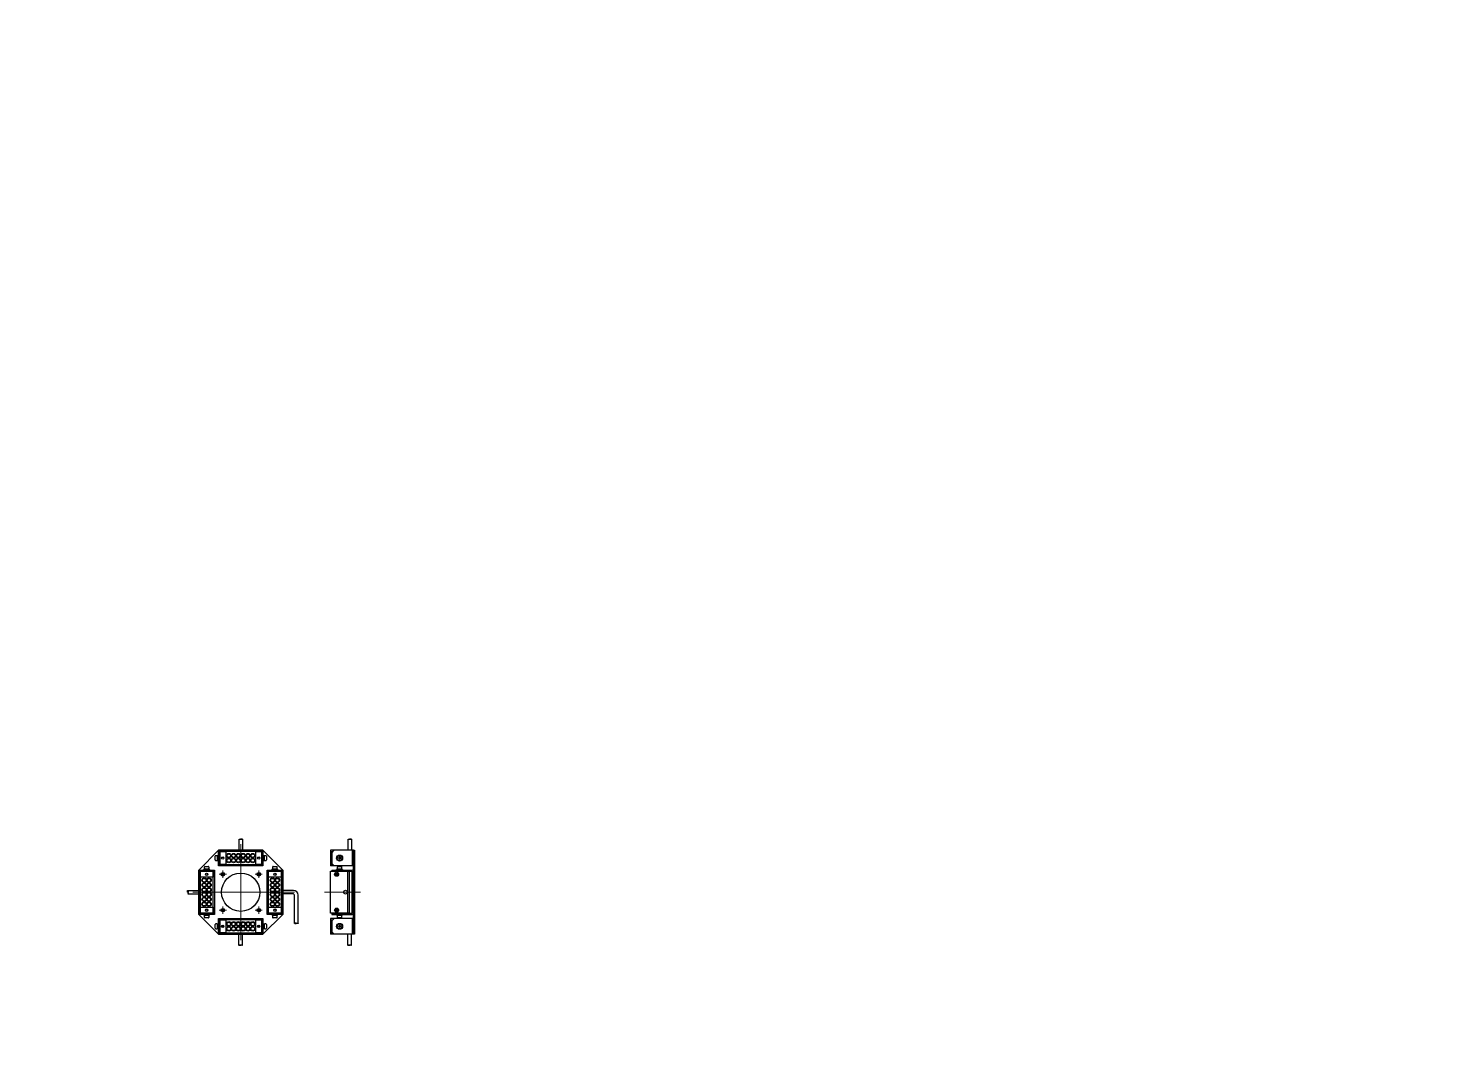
# Paper-space layout 'A3_1_3' of a CAD drawing. Header units: millimetres. Extents: x 0 to 392, y 0 to 286.
# The model-space entities are those that its viewports show. They can reach past a viewport. Long polylines and large blocks are cut down to what shows.
import ezdxf

# ---------------------------------------------------------------- set-up
doc = ezdxf.new("R2010")
doc.units = ezdxf.units.MM
doc.linetypes.add('CENTER', pattern=[2, 1.25, -0.25, 0.25, -0.25])
doc.layers.get('0').update_dxf_attribs({"lineweight": 30})
doc.layers.add('2KD_寸法１', color=7, linetype='Continuous', lineweight=15)
doc.layers.add('PINOFF', color=6, linetype='Continuous', lineweight=9)
doc.layers.get('PINOFF').freeze()

# ---------------------------------------------------------------- blocks, each defined once
blk = doc.blocks.new('A$C198401AF')
for p, q in [((14.5, 44.3), (14.5, 35)), ((17.5, 44.3), (17.5, 35)), ((3, 35), (0, 35)), ((0, 35), (0, 34)), ((0, 34), (2, 34)), ((0, 34), (0, 23)), ((1, 33), (3, 35)), ((1, 33), (1, 24)), ((1, 24), (3, 22)), ((19, 35), (3, 35)), ((7.2, 28.7), (6.9, 28.7)), ((7.2, 28.3), (6.9, 28.3)), ((7.3, 28.8), (7.2, 28.7)), ((7.3, 28.2), (7.2, 28.3)), ((7.3, 28.8), (7.3, 29.1)), ((7.3, 28.2), (7.3, 27.9)), ((7.7, 28.8), (7.7, 29.1)), ((7.7, 28.8), (7.8, 28.7)), ((7.7, 28.2), (7.8, 28.3)), ((7.7, 28.2), (7.7, 27.9)), ((7.8, 28.7), (8.1, 28.7)), ((7.8, 28.3), (8.1, 28.3)), ((18, 35), (18, 22)), ((19, 35), (20, 35)), ((19, -35), (19, 35)), ((19, 35), (19, 22)), ((20, 35), (20, -35)), ((0, 23), (2, 23)), ((0, 23), (0, 22)), ((3, 22), (0, 22)), ((0, 17.5), (15.5, 17.5)), ((0, -17.5), (0, 17.5)), ((1, 18.5), (18, 18.5)), ((1, 18.5), (1, 17.5)), ((1, 17.5), (18, 17.5)), ((19, 22), (3, 22)), ((4.7, 15.2), (4.4, 15.2)), ((4.7, 14.8), (4.4, 14.8)), ((4.7, 15.2), (4.8, 15.3)), ((4.7, 14.8), (4.8, 14.7)), ((4.8, 15.3), (4.8, 15.6)), ((4.8, 14.7), (4.8, 14.4)), ((5, 19), (10, 19)), ((5, 18.5), (5, 19)), ((10, 18.5), (5, 18.5)), ((5.2, 15.3), (5.2, 15.6)), ((5.3, 15.2), (5.2, 15.3)), ((5.3, 14.8), (5.2, 14.7)), ((5.2, 14.7), (5.2, 14.4)), ((5.3, 15.2), (5.6, 15.2)), ((5.3, 14.8), (5.6, 14.8)), ((5.5, 19.5), (9.5, 19.5)), ((5.5, 19), (5.5, 19.5)), ((9.5, 19), (5.5, 19)), ((6, 21.5), (9, 21.5)), ((6, 19.5), (9, 19.5)), ((9.5, 19.5), (9.5, 19)), ((10, 19), (10, 18.5)), ((14.5, -17.5), (14.5, 17.5)), ((15.5, 17.5), (15.5, -17.5)), ((18, -17.5), (18, 17.5)), ((19, -17.5), (19, 17.5)), ((15.5, -17.5), (0, -17.5)), ((3, -22), (0, -22)), ((0, -22), (0, -23)), ((0, -23), (2, -23)), ((0, -23), (0, -34)), ((1, -17.5), (18, -17.5)), ((1, -17.5), (1, -18.5)), ((1, -18.5), (18, -18.5)), ((1, -24), (3, -22)), ((19, -22), (3, -22)), ((4.7, -14.8), (4.4, -14.8)), ((4.7, -15.2), (4.4, -15.2)), ((4.7, -14.8), (4.8, -14.7)), ((4.7, -15.2), (4.8, -15.3)), ((4.8, -14.7), (4.8, -14.4)), ((4.8, -15.3), (4.8, -15.6)), ((5, -19), (5, -18.5)), ((5, -18.5), (10, -18.5)), ((10, -19), (5, -19)), ((5.2, -14.7), (5.2, -14.4)), ((5.3, -14.8), (5.2, -14.7)), ((5.3, -15.2), (5.2, -15.3)), ((5.2, -15.3), (5.2, -15.6)), ((5.3, -14.8), (5.6, -14.8)), ((5.3, -15.2), (5.6, -15.2)), ((5.5, -19.5), (5.5, -19)), ((5.5, -19), (9.5, -19)), ((9.5, -19.5), (5.5, -19.5)), ((9, -19.5), (6, -19.5)), ((9, -21.5), (6, -21.5)), ((9.5, -19), (9.5, -19.5)), ((10, -18.5), (10, -19)), ((18, -22), (18, -35)), ((19, -22), (19, -35)), ((0, -34), (2, -34)), ((0, -34), (0, -35)), ((3, -35), (0, -35)), ((1, -24), (1, -33)), ((1, -33), (3, -35)), ((19, -35), (3, -35)), ((7.2, -28.3), (6.9, -28.3)), ((7.2, -28.7), (6.9, -28.7)), ((7.3, -28.2), (7.2, -28.3)), ((7.3, -28.8), (7.2, -28.7)), ((7.3, -28.2), (7.3, -27.9)), ((7.3, -28.8), (7.3, -29.1)), ((7.7, -28.2), (7.7, -27.9)), ((7.7, -28.2), (7.8, -28.3)), ((7.7, -28.8), (7.8, -28.7)), ((7.7, -28.8), (7.7, -29.1)), ((7.8, -28.3), (8.1, -28.3)), ((7.8, -28.7), (8.1, -28.7)), ((14.5, -44.3), (14.5, -35)), ((17.5, -44.3), (17.5, -35)), ((20, -35), (19, -35))]:
    blk.add_line(p, q)
for points in [[(16, 44.3), (16, 44.2), (16, 44.2), (15.9, 44.1), (15.8, 44.1), (15.7, 44.1), (15.6, 44.1), (15.5, 44), (15.4, 44), (15.2, 44), (15.1, 44), (15, 44), (14.9, 44.1), (14.8, 44.1), (14.7, 44.1), (14.6, 44.1), (14.5, 44.2), (14.5, 44.2), (14.5, 44.3)], [(17.4, 44.3), (17.4, 44.2), (17.4, 44.2), (17.4, 44.1), (17.3, 44.1), (17.3, 44.1), (17.3, 44), (17.2, 44), (17.2, 44), (17.2, 44), (17.1, 43.9), (17.1, 43.9), (17, 43.9), (17, 43.9), (16.9, 43.9), (16.8, 43.9), (16.8, 43.9), (16.7, 43.9), (16.7, 43.9), (16.6, 43.9), (16.5, 43.9), (16.5, 43.9), (16.4, 43.9), (16.4, 43.9), (16.3, 43.9), (16.2, 43.9), (16.2, 43.9), (16.2, 44), (16.1, 44), (16.1, 44), (16, 44), (16, 44.1), (16, 44.1), (16, 44.1), (16, 44.2), (15.9, 44.2), (15.9, 44.3)], [(16, 44.3), (16, 44.3), (16, 44.3), (16.1, 44.4), (16.2, 44.4), (16.3, 44.4), (16.4, 44.5), (16.5, 44.5), (16.6, 44.5), (16.8, 44.5), (16.9, 44.5), (17, 44.5), (17.1, 44.5), (17.2, 44.4), (17.3, 44.4), (17.4, 44.4), (17.5, 44.3), (17.5, 44.3), (17.5, 44.3)], [(6.9, 28.7), (6.9, 28.7), (6.8, 28.7), (6.8, 28.7), (6.8, 28.7), (6.7, 28.7), (6.7, 28.7), (6.7, 28.7), (6.7, 28.7), (6.6, 28.6), (6.6, 28.6), (6.6, 28.6), (6.6, 28.6), (6.6, 28.6), (6.5, 28.6), (6.5, 28.6), (6.5, 28.5), (6.5, 28.5), (6.5, 28.5), (6.5, 28.5), (6.5, 28.5), (6.5, 28.4), (6.5, 28.4), (6.6, 28.4), (6.6, 28.4), (6.6, 28.4), (6.6, 28.4), (6.6, 28.4), (6.7, 28.4), (6.7, 28.3), (6.7, 28.3), (6.7, 28.3), (6.8, 28.3), (6.8, 28.3), (6.8, 28.3), (6.9, 28.3), (6.9, 28.3)], [(7.7, 29.1), (7.7, 29.1), (7.7, 29.2), (7.7, 29.2), (7.7, 29.2), (7.7, 29.3), (7.7, 29.3), (7.7, 29.3), (7.7, 29.3), (7.6, 29.4), (7.6, 29.4), (7.6, 29.4), (7.6, 29.4), (7.6, 29.4), (7.6, 29.5), (7.6, 29.5), (7.5, 29.5), (7.5, 29.5), (7.5, 29.5), (7.5, 29.5), (7.5, 29.5), (7.4, 29.5), (7.4, 29.5), (7.4, 29.4), (7.4, 29.4), (7.4, 29.4), (7.4, 29.4), (7.4, 29.4), (7.3, 29.3), (7.3, 29.3), (7.3, 29.3), (7.3, 29.3), (7.3, 29.2), (7.3, 29.2), (7.3, 29.2), (7.3, 29.1), (7.3, 29.1)], [(7.3, 27.9), (7.3, 27.9), (7.3, 27.8), (7.3, 27.8), (7.3, 27.8), (7.3, 27.7), (7.3, 27.7), (7.3, 27.7), (7.3, 27.7), (7.4, 27.6), (7.4, 27.6), (7.4, 27.6), (7.4, 27.6), (7.4, 27.6), (7.4, 27.5), (7.4, 27.5), (7.5, 27.5), (7.5, 27.5), (7.5, 27.5), (7.5, 27.5), (7.5, 27.5), (7.6, 27.5), (7.6, 27.5), (7.6, 27.6), (7.6, 27.6), (7.6, 27.6), (7.6, 27.6), (7.6, 27.6), (7.7, 27.7), (7.7, 27.7), (7.7, 27.7), (7.7, 27.7), (7.7, 27.8), (7.7, 27.8), (7.7, 27.8), (7.7, 27.9), (7.7, 27.9)], [(8.1, 28.3), (8.1, 28.3), (8.2, 28.3), (8.2, 28.3), (8.2, 28.3), (8.3, 28.3), (8.3, 28.3), (8.3, 28.3), (8.3, 28.4), (8.4, 28.4), (8.4, 28.4), (8.4, 28.4), (8.4, 28.4), (8.4, 28.4), (8.5, 28.4), (8.5, 28.4), (8.5, 28.5), (8.5, 28.5), (8.5, 28.5), (8.5, 28.5), (8.5, 28.5), (8.5, 28.6), (8.5, 28.6), (8.4, 28.6), (8.4, 28.6), (8.4, 28.6), (8.4, 28.6), (8.4, 28.6), (8.3, 28.7), (8.3, 28.7), (8.3, 28.7), (8.3, 28.7), (8.2, 28.7), (8.2, 28.7), (8.2, 28.7), (8.1, 28.7), (8.1, 28.7)], [(4.4, 15.2), (4.4, 15.2), (4.3, 15.2), (4.3, 15.2), (4.3, 15.2), (4.2, 15.2), (4.2, 15.2), (4.2, 15.2), (4.2, 15.1), (4.1, 15.1), (4.1, 15.1), (4.1, 15.1), (4.1, 15.1), (4.1, 15.1), (4, 15.1), (4, 15.1), (4, 15), (4, 15), (4, 15), (4, 15), (4, 15), (4, 14.9), (4, 14.9), (4.1, 14.9), (4.1, 14.9), (4.1, 14.9), (4.1, 14.9), (4.1, 14.9), (4.2, 14.8), (4.2, 14.8), (4.2, 14.8), (4.2, 14.8), (4.3, 14.8), (4.3, 14.8), (4.3, 14.8), (4.4, 14.8), (4.4, 14.8)], [(5.2, 15.6), (5.2, 15.6), (5.2, 15.7), (5.2, 15.7), (5.2, 15.7), (5.2, 15.8), (5.2, 15.8), (5.2, 15.8), (5.2, 15.8), (5.1, 15.9), (5.1, 15.9), (5.1, 15.9), (5.1, 15.9), (5.1, 15.9), (5.1, 16), (5.1, 16), (5, 16), (5, 16), (5, 16), (5, 16), (5, 16), (4.9, 16), (4.9, 16), (4.9, 15.9), (4.9, 15.9), (4.9, 15.9), (4.9, 15.9), (4.9, 15.9), (4.9, 15.8), (4.8, 15.8), (4.8, 15.8), (4.8, 15.8), (4.8, 15.7), (4.8, 15.7), (4.8, 15.7), (4.8, 15.6), (4.8, 15.6)], [(4.8, 14.4), (4.8, 14.4), (4.8, 14.3), (4.8, 14.3), (4.8, 14.3), (4.8, 14.2), (4.8, 14.2), (4.8, 14.2), (4.9, 14.2), (4.9, 14.1), (4.9, 14.1), (4.9, 14.1), (4.9, 14.1), (4.9, 14.1), (4.9, 14), (4.9, 14), (5, 14), (5, 14), (5, 14), (5, 14), (5, 14), (5.1, 14), (5.1, 14), (5.1, 14.1), (5.1, 14.1), (5.1, 14.1), (5.1, 14.1), (5.1, 14.1), (5.2, 14.2), (5.2, 14.2), (5.2, 14.2), (5.2, 14.2), (5.2, 14.3), (5.2, 14.3), (5.2, 14.3), (5.2, 14.4), (5.2, 14.4)], [(6, 21.5), (6, 21.5), (5.9, 21.5), (5.9, 21.5), (5.8, 21.4), (5.8, 21.4), (5.8, 21.4), (5.7, 21.3), (5.7, 21.3), (5.6, 21.2), (5.6, 21.1), (5.6, 21.1), (5.6, 21), (5.5, 20.9), (5.5, 20.8), (5.5, 20.8), (5.5, 20.7), (5.5, 20.6), (5.5, 20.5), (5.5, 20.4), (5.5, 20.3), (5.5, 20.2), (5.5, 20.2), (5.5, 20.1), (5.6, 20), (5.6, 19.9), (5.6, 19.9), (5.6, 19.8), (5.7, 19.7), (5.7, 19.7), (5.8, 19.6), (5.8, 19.6), (5.8, 19.6), (5.9, 19.5), (5.9, 19.5), (6, 19.5), (6, 19.5)], [(5.6, 14.8), (5.6, 14.8), (5.7, 14.8), (5.7, 14.8), (5.7, 14.8), (5.8, 14.8), (5.8, 14.8), (5.8, 14.8), (5.8, 14.8), (5.9, 14.9), (5.9, 14.9), (5.9, 14.9), (5.9, 14.9), (5.9, 14.9), (6, 14.9), (6, 14.9), (6, 15), (6, 15), (6, 15), (6, 15), (6, 15), (6, 15.1), (6, 15.1), (5.9, 15.1), (5.9, 15.1), (5.9, 15.1), (5.9, 15.1), (5.9, 15.1), (5.8, 15.1), (5.8, 15.2), (5.8, 15.2), (5.8, 15.2), (5.7, 15.2), (5.7, 15.2), (5.7, 15.2), (5.6, 15.2), (5.6, 15.2)], [(9, 19.5), (9, 19.5), (9.1, 19.5), (9.1, 19.5), (9.2, 19.6), (9.2, 19.6), (9.2, 19.6), (9.3, 19.7), (9.3, 19.7), (9.4, 19.8), (9.4, 19.9), (9.4, 19.9), (9.4, 20), (9.5, 20.1), (9.5, 20.2), (9.5, 20.2), (9.5, 20.3), (9.5, 20.4), (9.5, 20.5), (9.5, 20.6), (9.5, 20.7), (9.5, 20.8), (9.5, 20.8), (9.5, 20.9), (9.4, 21), (9.4, 21.1), (9.4, 21.1), (9.4, 21.2), (9.3, 21.3), (9.3, 21.3), (9.2, 21.4), (9.2, 21.4), (9.2, 21.4), (9.1, 21.5), (9.1, 21.5), (9, 21.5), (9, 21.5)], [(4.4, -14.8), (4.4, -14.8), (4.3, -14.8), (4.3, -14.8), (4.3, -14.8), (4.2, -14.8), (4.2, -14.8), (4.2, -14.8), (4.2, -14.9), (4.1, -14.9), (4.1, -14.9), (4.1, -14.9), (4.1, -14.9), (4.1, -14.9), (4, -14.9), (4, -14.9), (4, -15), (4, -15), (4, -15), (4, -15), (4, -15), (4, -15.1), (4, -15.1), (4.1, -15.1), (4.1, -15.1), (4.1, -15.1), (4.1, -15.1), (4.1, -15.1), (4.2, -15.2), (4.2, -15.2), (4.2, -15.2), (4.2, -15.2), (4.3, -15.2), (4.3, -15.2), (4.3, -15.2), (4.4, -15.2), (4.4, -15.2)], [(5.2, -14.4), (5.2, -14.4), (5.2, -14.3), (5.2, -14.3), (5.2, -14.3), (5.2, -14.2), (5.2, -14.2), (5.2, -14.2), (5.2, -14.2), (5.1, -14.1), (5.1, -14.1), (5.1, -14.1), (5.1, -14.1), (5.1, -14.1), (5.1, -14), (5.1, -14), (5, -14), (5, -14), (5, -14), (5, -14), (5, -14), (4.9, -14), (4.9, -14), (4.9, -14.1), (4.9, -14.1), (4.9, -14.1), (4.9, -14.1), (4.9, -14.1), (4.9, -14.2), (4.8, -14.2), (4.8, -14.2), (4.8, -14.2), (4.8, -14.3), (4.8, -14.3), (4.8, -14.3), (4.8, -14.4), (4.8, -14.4)], [(4.8, -15.6), (4.8, -15.6), (4.8, -15.7), (4.8, -15.7), (4.8, -15.7), (4.8, -15.8), (4.8, -15.8), (4.8, -15.8), (4.9, -15.8), (4.9, -15.9), (4.9, -15.9), (4.9, -15.9), (4.9, -15.9), (4.9, -15.9), (4.9, -16), (4.9, -16), (5, -16), (5, -16), (5, -16), (5, -16), (5, -16), (5.1, -16), (5.1, -16), (5.1, -15.9), (5.1, -15.9), (5.1, -15.9), (5.1, -15.9), (5.1, -15.9), (5.2, -15.8), (5.2, -15.8), (5.2, -15.8), (5.2, -15.8), (5.2, -15.7), (5.2, -15.7), (5.2, -15.7), (5.2, -15.6), (5.2, -15.6)], [(6, -19.5), (6, -19.5), (5.9, -19.5), (5.9, -19.5), (5.8, -19.6), (5.8, -19.6), (5.8, -19.6), (5.7, -19.7), (5.7, -19.7), (5.6, -19.8), (5.6, -19.9), (5.6, -19.9), (5.6, -20), (5.5, -20.1), (5.5, -20.2), (5.5, -20.2), (5.5, -20.3), (5.5, -20.4), (5.5, -20.5), (5.5, -20.6), (5.5, -20.7), (5.5, -20.8), (5.5, -20.8), (5.5, -20.9), (5.6, -21), (5.6, -21.1), (5.6, -21.1), (5.6, -21.2), (5.7, -21.3), (5.7, -21.3), (5.8, -21.4), (5.8, -21.4), (5.8, -21.4), (5.9, -21.5), (5.9, -21.5), (6, -21.5), (6, -21.5)], [(5.6, -15.2), (5.6, -15.2), (5.7, -15.2), (5.7, -15.2), (5.7, -15.2), (5.8, -15.2), (5.8, -15.2), (5.8, -15.2), (5.8, -15.2), (5.9, -15.1), (5.9, -15.1), (5.9, -15.1), (5.9, -15.1), (5.9, -15.1), (6, -15.1), (6, -15.1), (6, -15), (6, -15), (6, -15), (6, -15), (6, -15), (6, -14.9), (6, -14.9), (5.9, -14.9), (5.9, -14.9), (5.9, -14.9), (5.9, -14.9), (5.9, -14.9), (5.8, -14.9), (5.8, -14.8), (5.8, -14.8), (5.8, -14.8), (5.7, -14.8), (5.7, -14.8), (5.7, -14.8), (5.6, -14.8), (5.6, -14.8)], [(9, -21.5), (9, -21.5), (9.1, -21.5), (9.1, -21.5), (9.2, -21.4), (9.2, -21.4), (9.2, -21.4), (9.3, -21.3), (9.3, -21.3), (9.4, -21.2), (9.4, -21.1), (9.4, -21.1), (9.4, -21), (9.5, -20.9), (9.5, -20.8), (9.5, -20.8), (9.5, -20.7), (9.5, -20.6), (9.5, -20.5), (9.5, -20.4), (9.5, -20.3), (9.5, -20.2), (9.5, -20.2), (9.5, -20.1), (9.4, -20), (9.4, -19.9), (9.4, -19.9), (9.4, -19.8), (9.3, -19.7), (9.3, -19.7), (9.2, -19.6), (9.2, -19.6), (9.2, -19.6), (9.1, -19.5), (9.1, -19.5), (9, -19.5), (9, -19.5)], [(6.9, -28.3), (6.9, -28.3), (6.8, -28.3), (6.8, -28.3), (6.8, -28.3), (6.7, -28.3), (6.7, -28.3), (6.7, -28.3), (6.7, -28.3), (6.6, -28.4), (6.6, -28.4), (6.6, -28.4), (6.6, -28.4), (6.6, -28.4), (6.5, -28.4), (6.5, -28.4), (6.5, -28.5), (6.5, -28.5), (6.5, -28.5), (6.5, -28.5), (6.5, -28.5), (6.5, -28.6), (6.5, -28.6), (6.6, -28.6), (6.6, -28.6), (6.6, -28.6), (6.6, -28.6), (6.6, -28.6), (6.7, -28.6), (6.7, -28.7), (6.7, -28.7), (6.7, -28.7), (6.8, -28.7), (6.8, -28.7), (6.8, -28.7), (6.9, -28.7), (6.9, -28.7)], [(7.7, -27.9), (7.7, -27.9), (7.7, -27.8), (7.7, -27.8), (7.7, -27.8), (7.7, -27.7), (7.7, -27.7), (7.7, -27.7), (7.7, -27.7), (7.6, -27.6), (7.6, -27.6), (7.6, -27.6), (7.6, -27.6), (7.6, -27.6), (7.6, -27.5), (7.6, -27.5), (7.5, -27.5), (7.5, -27.5), (7.5, -27.5), (7.5, -27.5), (7.5, -27.5), (7.4, -27.5), (7.4, -27.5), (7.4, -27.6), (7.4, -27.6), (7.4, -27.6), (7.4, -27.6), (7.4, -27.6), (7.3, -27.7), (7.3, -27.7), (7.3, -27.7), (7.3, -27.7), (7.3, -27.8), (7.3, -27.8), (7.3, -27.8), (7.3, -27.9), (7.3, -27.9)], [(7.3, -29.1), (7.3, -29.1), (7.3, -29.2), (7.3, -29.2), (7.3, -29.2), (7.3, -29.3), (7.3, -29.3), (7.3, -29.3), (7.3, -29.3), (7.4, -29.4), (7.4, -29.4), (7.4, -29.4), (7.4, -29.4), (7.4, -29.4), (7.4, -29.5), (7.4, -29.5), (7.5, -29.5), (7.5, -29.5), (7.5, -29.5), (7.5, -29.5), (7.5, -29.5), (7.6, -29.5), (7.6, -29.5), (7.6, -29.4), (7.6, -29.4), (7.6, -29.4), (7.6, -29.4), (7.6, -29.4), (7.7, -29.3), (7.7, -29.3), (7.7, -29.3), (7.7, -29.3), (7.7, -29.2), (7.7, -29.2), (7.7, -29.2), (7.7, -29.1), (7.7, -29.1)], [(8.1, -28.7), (8.1, -28.7), (8.2, -28.7), (8.2, -28.7), (8.2, -28.7), (8.3, -28.7), (8.3, -28.7), (8.3, -28.7), (8.3, -28.6), (8.4, -28.6), (8.4, -28.6), (8.4, -28.6), (8.4, -28.6), (8.4, -28.6), (8.5, -28.6), (8.5, -28.6), (8.5, -28.5), (8.5, -28.5), (8.5, -28.5), (8.5, -28.5), (8.5, -28.5), (8.5, -28.4), (8.5, -28.4), (8.4, -28.4), (8.4, -28.4), (8.4, -28.4), (8.4, -28.4), (8.4, -28.4), (8.3, -28.3), (8.3, -28.3), (8.3, -28.3), (8.3, -28.3), (8.2, -28.3), (8.2, -28.3), (8.2, -28.3), (8.1, -28.3), (8.1, -28.3)], [(16, -44.3), (16, -44.3), (16, -44.3), (15.9, -44.4), (15.8, -44.4), (15.7, -44.4), (15.6, -44.5), (15.5, -44.5), (15.4, -44.5), (15.2, -44.5), (15.1, -44.5), (15, -44.5), (14.9, -44.5), (14.8, -44.4), (14.7, -44.4), (14.6, -44.4), (14.5, -44.3), (14.5, -44.3), (14.5, -44.3)], [(14.6, -44.2), (14.6, -44.2), (14.6, -44.2), (14.6, -44.1), (14.7, -44.1), (14.7, -44.1), (14.7, -44), (14.8, -44), (14.8, -44), (14.8, -44), (14.9, -43.9), (14.9, -43.9), (15, -43.9), (15, -43.9), (15.1, -43.9), (15.2, -43.9), (15.2, -43.9), (15.3, -43.9), (15.3, -43.9), (15.4, -43.9), (15.5, -43.9), (15.5, -43.9), (15.6, -43.9), (15.6, -43.9), (15.7, -43.9), (15.8, -43.9), (15.8, -43.9), (15.8, -44), (15.9, -44), (15.9, -44), (16, -44), (16, -44.1), (16, -44.1), (16, -44.1), (16, -44.2), (16.1, -44.2), (16.1, -44.2)], [(16, -44.3), (16, -44.2), (16, -44.2), (16.1, -44.1), (16.2, -44.1), (16.3, -44.1), (16.4, -44.1), (16.5, -44), (16.6, -44), (16.8, -44), (16.9, -44), (17, -44), (17.1, -44.1), (17.2, -44.1), (17.3, -44.1), (17.4, -44.1), (17.5, -44.2), (17.5, -44.2), (17.5, -44.3)]]:
    blk.add_lwpolyline(points)
for centre, radius in [((7.5, 28.5), 2.5), ((7.5, 28.5), 2), ((5, 15), 1.7), ((12.5, 0), 1.6), ((5, -15), 1.7), ((7.5, -28.5), 2.5), ((7.5, -28.5), 2)]:
    blk.add_circle(centre, radius)
for centre, start, end in [((18, 17.5), 0, 90), ((18, -17.5), 270, 0)]:
    blk.add_arc(centre, 1, start, end)
blk = doc.blocks.new('A$C317C3CD6')
for p, q in [((-1.5, 44.3), (-1.5, 35)), ((1.5, 44.3), (1.5, 35)), ((-18.5, 35), (-35, 18.5)), ((-21.5, 27), (-21.5, 30)), ((-19.5, 26.5), (-19.5, 30.5)), ((-19.5, 30.5), (-19, 30.5)), ((-19.5, 27), (-19.5, 30)), ((-19, 26.5), (-19.5, 26.5)), ((-19, 26), (-19, 31)), ((-19, 31), (-18.5, 31)), ((-19, 30.5), (-19, 26.5)), ((-18.5, 26), (-19, 26)), ((-18.5, 22), (-18.5, 35)), ((-18.5, 35), (-17.5, 35)), ((18.5, 35), (-18.5, 35)), ((-17.5, 33), (-18.5, 33)), ((-18.5, 31), (-18.5, 26)), ((-17.5, 24), (-18.5, 24)), ((-17.5, 22), (-17.5, 35)), ((-17.5, 35), (17.5, 35)), ((-17.5, 35), (-17.5, 22)), ((17.5, 34), (-17.5, 34)), ((-17.5, 23), (-17.5, 34)), ((-17.5, 34), (-12.5, 34)), ((-12.5, 34), (-12.5, 23)), ((12.5, 23), (12.5, 34)), ((12.5, 34), (17.5, 34)), ((17.5, 35), (17.5, 22)), ((17.5, 22), (17.5, 35)), ((17.5, 35), (18.5, 35)), ((17.5, 34), (17.5, 23)), ((18.5, 33), (17.5, 33)), ((18.5, 24), (17.5, 24)), ((18.5, 35), (35, 18.5)), ((18.5, 35), (18.5, 22)), ((18.5, 26), (18.5, 31)), ((18.5, 31), (19, 31)), ((19, 26), (18.5, 26)), ((19, 31), (19, 26)), ((19, 26.5), (19, 30.5)), ((19, 30.5), (19.5, 30.5)), ((19.5, 26.5), (19, 26.5)), ((19.5, 30.5), (19.5, 26.5)), ((19.5, 30), (19.5, 27)), ((21.5, 30), (21.5, 27)), ((-35, 17.5), (-35, 18.5)), ((-35, 18.5), (-22, 18.5)), ((-35, 18.5), (-35, -18.5)), ((-35, 17.5), (-22, 17.5)), ((-35, -17.5), (-35, 17.5)), ((-22, 17.5), (-35, 17.5)), ((-34, 17.5), (-34, -17.5)), ((-34, 17.5), (-23, 17.5)), ((-34, 12.5), (-34, 17.5)), ((-23, 12.5), (-34, 12.5)), ((-33, 18.5), (-33, 17.5)), ((-31, 19), (-26, 19)), ((-31, 18.5), (-31, 19)), ((-26, 18.5), (-31, 18.5)), ((-30.5, 19.5), (-26.5, 19.5)), ((-30.5, 19), (-30.5, 19.5)), ((-26.5, 19), (-30.5, 19)), ((-30, 21.5), (-27, 21.5)), ((-30, 19.5), (-27, 19.5)), ((-26.5, 19.5), (-26.5, 19)), ((-26, 19), (-26, 18.5)), ((-24, 18.5), (-24, 17.5)), ((-23, -17.5), (-23, 17.5)), ((-23, 17.5), (-23, 12.5)), ((-22, 18.5), (-22, 17.5)), ((-22, 17.5), (-22, -17.5)), ((-17.5, 22), (-18.5, 22)), ((-17.5, 23), (17.5, 23)), ((-12.5, 23), (-17.5, 23)), ((17.5, 22), (-17.5, 22)), ((17.5, 23), (12.5, 23)), ((18.5, 22), (17.5, 22)), ((22, 17.5), (22, 18.5)), ((22, 18.5), (35, 18.5)), ((22, -17.5), (22, 17.5)), ((22, 17.5), (35, 17.5)), ((35, 17.5), (22, 17.5)), ((23, 17.5), (23, -17.5)), ((23, 12.5), (23, 17.5)), ((23, 17.5), (34, 17.5)), ((34, 12.5), (23, 12.5)), ((24, 17.5), (24, 18.5)), ((26, 19), (31, 19)), ((26, 18.5), (26, 19)), ((31, 18.5), (26, 18.5)), ((26.5, 19.5), (30.5, 19.5)), ((26.5, 19), (26.5, 19.5)), ((30.5, 19), (26.5, 19)), ((27, 21.5), (30, 21.5)), ((27, 19.5), (30, 19.5)), ((30.5, 19.5), (30.5, 19)), ((31, 19), (31, 18.5)), ((33, 17.5), (33, 18.5)), ((34, -17.5), (34, 17.5)), ((34, 17.5), (34, 12.5)), ((35, 18.5), (35, 17.5)), ((35, -18.5), (35, 18.5)), ((35, 17.5), (35, -17.5)), ((-44.3, 1.5), (-35, 1.5)), ((44, 1.5), (35, 1.5)), ((-44.3, -1.5), (-35, -1.5)), ((44, -1.5), (35, -1.5)), ((45, -16.9), (45, -2.5)), ((48, -16.9), (48, -2.5)), ((-22, -17.5), (-35, -17.5)), ((-35, -18.5), (-35, -17.5)), ((-35, -17.5), (-22, -17.5)), ((-22, -18.5), (-35, -18.5)), ((-35, -18.5), (-18.5, -35)), ((-34, -12.5), (-23, -12.5)), ((-34, -17.5), (-34, -12.5)), ((-23, -17.5), (-34, -17.5)), ((-33, -17.5), (-33, -18.5)), ((-31, -19), (-31, -18.5)), ((-31, -18.5), (-26, -18.5)), ((-26, -19), (-31, -19)), ((-30.5, -19.5), (-30.5, -19)), ((-30.5, -19), (-26.5, -19)), ((-26.5, -19.5), (-30.5, -19.5)), ((-27, -19.5), (-30, -19.5)), ((-27, -21.5), (-30, -21.5)), ((-26.5, -19), (-26.5, -19.5)), ((-26, -18.5), (-26, -19)), ((-24, -17.5), (-24, -18.5)), ((-23, -12.5), (-23, -17.5)), ((-22, -17.5), (-22, -18.5)), ((-18.5, -22), (-17.5, -22)), ((-18.5, -35), (-18.5, -22)), ((-17.5, -35), (-17.5, -22)), ((-17.5, -22), (17.5, -22)), ((-17.5, -22), (-17.5, -35)), ((17.5, -23), (-17.5, -23)), ((-17.5, -34), (-17.5, -23)), ((-17.5, -23), (-12.5, -23)), ((-12.5, -23), (-12.5, -34)), ((12.5, -34), (12.5, -23)), ((12.5, -23), (17.5, -23)), ((17.5, -22), (17.5, -35)), ((17.5, -22), (18.5, -22)), ((17.5, -35), (17.5, -22)), ((17.5, -23), (17.5, -34)), ((18.5, -35), (35, -18.5)), ((18.5, -22), (18.5, -35)), ((35, -17.5), (22, -17.5)), ((22, -18.5), (22, -17.5)), ((22, -17.5), (35, -17.5)), ((35, -18.5), (22, -18.5)), ((23, -17.5), (23, -12.5)), ((23, -12.5), (34, -12.5)), ((34, -17.5), (23, -17.5)), ((24, -18.5), (24, -17.5)), ((26, -19), (26, -18.5)), ((26, -18.5), (31, -18.5)), ((31, -19), (26, -19)), ((26.5, -19.5), (26.5, -19)), ((26.5, -19), (30.5, -19)), ((30.5, -19.5), (26.5, -19.5)), ((30, -19.5), (27, -19.5)), ((30, -21.5), (27, -21.5)), ((30.5, -19), (30.5, -19.5)), ((31, -18.5), (31, -19)), ((33, -18.5), (33, -17.5)), ((34, -12.5), (34, -17.5)), ((35, -17.5), (35, -18.5)), ((45, -26.1), (45, -16.9)), ((48, -26.1), (48, -16.9)), ((-21.5, -30), (-21.5, -27)), ((-19.5, -30.5), (-19.5, -26.5)), ((-19.5, -26.5), (-19, -26.5)), ((-19.5, -30), (-19.5, -27)), ((-19, -30.5), (-19.5, -30.5)), ((-19, -31), (-19, -26)), ((-19, -26), (-18.5, -26)), ((-19, -26.5), (-19, -30.5)), ((-18.5, -31), (-19, -31)), ((-18.5, -24), (-17.5, -24)), ((-18.5, -26), (-18.5, -31)), ((-18.5, -33), (-17.5, -33)), ((-17.5, -35), (-18.5, -35)), ((-18.5, -35), (18.5, -35)), ((-17.5, -34), (17.5, -34)), ((-12.5, -34), (-17.5, -34)), ((17.5, -35), (-17.5, -35)), ((-1.5, -44.3), (-1.5, -35)), ((1.5, -44.3), (1.5, -35)), ((17.5, -34), (12.5, -34)), ((17.5, -24), (18.5, -24)), ((17.5, -33), (18.5, -33)), ((18.5, -35), (17.5, -35)), ((18.5, -31), (18.5, -26)), ((18.5, -26), (19, -26)), ((19, -31), (18.5, -31)), ((19, -26), (19, -31)), ((19, -30.5), (19, -26.5)), ((19, -26.5), (19.5, -26.5)), ((19.5, -30.5), (19, -30.5)), ((19.5, -26.5), (19.5, -30.5)), ((19.5, -27), (19.5, -30)), ((21.5, -27), (21.5, -30))]:
    blk.add_line(p, q)
for points in [[(0, 44.3), (0, 44.2), (0, 44.2), (-0.1, 44.1), (-0.2, 44.1), (-0.3, 44.1), (-0.4, 44.1), (-0.5, 44), (-0.6, 44), (-0.8, 44), (-0.9, 44), (-1, 44), (-1.1, 44.1), (-1.2, 44.1), (-1.3, 44.1), (-1.4, 44.1), (-1.5, 44.2), (-1.5, 44.2), (-1.5, 44.3)], [(1.4, 44.2), (1.4, 44.2), (1.4, 44.2), (1.4, 44.1), (1.3, 44.1), (1.3, 44.1), (1.3, 44), (1.2, 44), (1.2, 44), (1.2, 44), (1.1, 43.9), (1.1, 43.9), (1, 43.9), (1, 43.9), (0.9, 43.9), (0.8, 43.9), (0.8, 43.9), (0.7, 43.9), (0.7, 43.9), (0.6, 43.9), (0.5, 43.9), (0.5, 43.9), (0.4, 43.9), (0.4, 43.9), (0.3, 43.9), (0.2, 43.9), (0.2, 43.9), (0.2, 44), (0.1, 44), (0.1, 44), (0, 44), (0, 44.1), (0, 44.1), (0, 44.1), (0, 44.2), (-0.1, 44.2), (-0.1, 44.2)], [(0, 44.3), (0, 44.3), (0, 44.3), (0.1, 44.4), (0.2, 44.4), (0.3, 44.4), (0.4, 44.5), (0.5, 44.5), (0.6, 44.5), (0.8, 44.5), (0.9, 44.5), (1, 44.5), (1.1, 44.5), (1.2, 44.4), (1.3, 44.4), (1.4, 44.4), (1.5, 44.3), (1.5, 44.3), (1.5, 44.3)], [(-19.5, 30), (-19.5, 30), (-19.5, 30.1), (-19.5, 30.1), (-19.6, 30.2), (-19.6, 30.2), (-19.6, 30.2), (-19.7, 30.3), (-19.7, 30.3), (-19.8, 30.4), (-19.9, 30.4), (-19.9, 30.4), (-20, 30.4), (-20.1, 30.5), (-20.2, 30.5), (-20.2, 30.5), (-20.3, 30.5), (-20.4, 30.5), (-20.5, 30.5), (-20.6, 30.5), (-20.7, 30.5), (-20.8, 30.5), (-20.8, 30.5), (-20.9, 30.5), (-21, 30.4), (-21.1, 30.4), (-21.1, 30.4), (-21.2, 30.4), (-21.3, 30.3), (-21.3, 30.3), (-21.4, 30.2), (-21.4, 30.2), (-21.4, 30.2), (-21.5, 30.1), (-21.5, 30.1), (-21.5, 30), (-21.5, 30)], [(-21.5, 27), (-21.5, 27), (-21.5, 26.9), (-21.5, 26.9), (-21.4, 26.8), (-21.4, 26.8), (-21.4, 26.7), (-21.3, 26.7), (-21.3, 26.7), (-21.2, 26.6), (-21.1, 26.6), (-21.1, 26.6), (-21, 26.6), (-20.9, 26.5), (-20.8, 26.5), (-20.8, 26.5), (-20.7, 26.5), (-20.6, 26.5), (-20.5, 26.5), (-20.4, 26.5), (-20.3, 26.5), (-20.2, 26.5), (-20.2, 26.5), (-20.1, 26.5), (-20, 26.6), (-19.9, 26.6), (-19.9, 26.6), (-19.8, 26.6), (-19.7, 26.7), (-19.7, 26.7), (-19.6, 26.7), (-19.6, 26.8), (-19.6, 26.8), (-19.5, 26.9), (-19.5, 26.9), (-19.5, 27), (-19.5, 27)], [(21.5, 30), (21.5, 30), (21.5, 30.1), (21.5, 30.1), (21.4, 30.2), (21.4, 30.2), (21.4, 30.2), (21.3, 30.3), (21.3, 30.3), (21.2, 30.4), (21.1, 30.4), (21.1, 30.4), (21, 30.4), (20.9, 30.5), (20.8, 30.5), (20.8, 30.5), (20.7, 30.5), (20.6, 30.5), (20.5, 30.5), (20.4, 30.5), (20.3, 30.5), (20.2, 30.5), (20.2, 30.5), (20.1, 30.5), (20, 30.4), (19.9, 30.4), (19.9, 30.4), (19.8, 30.4), (19.7, 30.3), (19.7, 30.3), (19.6, 30.2), (19.6, 30.2), (19.6, 30.2), (19.5, 30.1), (19.5, 30.1), (19.5, 30), (19.5, 30)], [(19.5, 27), (19.5, 27), (19.5, 26.9), (19.5, 26.9), (19.6, 26.8), (19.6, 26.8), (19.6, 26.7), (19.7, 26.7), (19.7, 26.7), (19.8, 26.6), (19.9, 26.6), (19.9, 26.6), (20, 26.6), (20.1, 26.5), (20.2, 26.5), (20.2, 26.5), (20.3, 26.5), (20.4, 26.5), (20.5, 26.5), (20.6, 26.5), (20.7, 26.5), (20.8, 26.5), (20.8, 26.5), (20.9, 26.5), (21, 26.6), (21.1, 26.6), (21.1, 26.6), (21.2, 26.6), (21.3, 26.7), (21.3, 26.7), (21.4, 26.7), (21.4, 26.8), (21.4, 26.8), (21.5, 26.9), (21.5, 26.9), (21.5, 27), (21.5, 27)], [(-30, 21.5), (-30, 21.5), (-30.1, 21.5), (-30.1, 21.5), (-30.2, 21.4), (-30.2, 21.4), (-30.2, 21.4), (-30.3, 21.3), (-30.3, 21.3), (-30.4, 21.2), (-30.4, 21.1), (-30.4, 21.1), (-30.4, 21), (-30.5, 20.9), (-30.5, 20.8), (-30.5, 20.8), (-30.5, 20.7), (-30.5, 20.6), (-30.5, 20.5), (-30.5, 20.4), (-30.5, 20.3), (-30.5, 20.2), (-30.5, 20.2), (-30.5, 20.1), (-30.4, 20), (-30.4, 19.9), (-30.4, 19.9), (-30.4, 19.8), (-30.3, 19.7), (-30.3, 19.7), (-30.2, 19.6), (-30.2, 19.6), (-30.2, 19.6), (-30.1, 19.5), (-30.1, 19.5), (-30, 19.5), (-30, 19.5)], [(-27, 19.5), (-27, 19.5), (-26.9, 19.5), (-26.9, 19.5), (-26.8, 19.6), (-26.8, 19.6), (-26.7, 19.6), (-26.7, 19.7), (-26.7, 19.7), (-26.6, 19.8), (-26.6, 19.9), (-26.6, 19.9), (-26.6, 20), (-26.5, 20.1), (-26.5, 20.2), (-26.5, 20.2), (-26.5, 20.3), (-26.5, 20.4), (-26.5, 20.5), (-26.5, 20.6), (-26.5, 20.7), (-26.5, 20.8), (-26.5, 20.8), (-26.5, 20.9), (-26.6, 21), (-26.6, 21.1), (-26.6, 21.1), (-26.6, 21.2), (-26.7, 21.3), (-26.7, 21.3), (-26.7, 21.4), (-26.8, 21.4), (-26.8, 21.4), (-26.9, 21.5), (-26.9, 21.5), (-27, 21.5), (-27, 21.5)], [(27, 21.5), (27, 21.5), (26.9, 21.5), (26.9, 21.5), (26.8, 21.4), (26.8, 21.4), (26.7, 21.4), (26.7, 21.3), (26.7, 21.3), (26.6, 21.2), (26.6, 21.1), (26.6, 21.1), (26.6, 21), (26.5, 20.9), (26.5, 20.8), (26.5, 20.8), (26.5, 20.7), (26.5, 20.6), (26.5, 20.5), (26.5, 20.4), (26.5, 20.3), (26.5, 20.2), (26.5, 20.2), (26.5, 20.1), (26.6, 20), (26.6, 19.9), (26.6, 19.9), (26.6, 19.8), (26.7, 19.7), (26.7, 19.7), (26.7, 19.6), (26.8, 19.6), (26.8, 19.6), (26.9, 19.5), (26.9, 19.5), (27, 19.5), (27, 19.5)], [(30, 19.5), (30, 19.5), (30.1, 19.5), (30.1, 19.5), (30.2, 19.6), (30.2, 19.6), (30.2, 19.6), (30.3, 19.7), (30.3, 19.7), (30.4, 19.8), (30.4, 19.9), (30.4, 19.9), (30.4, 20), (30.5, 20.1), (30.5, 20.2), (30.5, 20.2), (30.5, 20.3), (30.5, 20.4), (30.5, 20.5), (30.5, 20.6), (30.5, 20.7), (30.5, 20.8), (30.5, 20.8), (30.5, 20.9), (30.4, 21), (30.4, 21.1), (30.4, 21.1), (30.4, 21.2), (30.3, 21.3), (30.3, 21.3), (30.2, 21.4), (30.2, 21.4), (30.2, 21.4), (30.1, 21.5), (30.1, 21.5), (30, 21.5), (30, 21.5)], [(-44.3, 0), (-44.3, 0), (-44.3, 0), (-44.4, 0.1), (-44.4, 0.2), (-44.4, 0.3), (-44.5, 0.4), (-44.5, 0.5), (-44.5, 0.6), (-44.5, 0.8), (-44.5, 0.9), (-44.5, 1), (-44.5, 1.1), (-44.4, 1.2), (-44.4, 1.3), (-44.4, 1.4), (-44.3, 1.5), (-44.3, 1.5), (-44.3, 1.5)], [(-44.3, 0), (-44.2, 0), (-44.2, 0), (-44.1, -0.1), (-44.1, -0.2), (-44.1, -0.3), (-44.1, -0.4), (-44, -0.5), (-44, -0.6), (-44, -0.8), (-44, -0.9), (-44, -1), (-44.1, -1.1), (-44.1, -1.2), (-44.1, -1.3), (-44.1, -1.4), (-44.2, -1.5), (-44.2, -1.5), (-44.3, -1.5)], [(-44.3, 1.4), (-44.2, 1.4), (-44.2, 1.4), (-44.1, 1.4), (-44.1, 1.3), (-44.1, 1.3), (-44.1, 1.3), (-44, 1.2), (-44, 1.2), (-44, 1.2), (-43.9, 1.1), (-43.9, 1.1), (-43.9, 1), (-43.9, 1), (-43.9, 0.9), (-43.9, 0.8), (-43.9, 0.8), (-43.9, 0.7), (-43.9, 0.7), (-43.9, 0.6), (-43.9, 0.5), (-43.9, 0.5), (-43.9, 0.4), (-43.9, 0.4), (-43.9, 0.3), (-43.9, 0.2), (-43.9, 0.2), (-44, 0.2), (-44, 0.1), (-44, 0.1), (-44.1, 0), (-44.1, 0), (-44.1, 0), (-44.1, 0), (-44.2, 0), (-44.2, -0.1), (-44.3, -0.1)], [(-30, -19.5), (-30, -19.5), (-30.1, -19.5), (-30.1, -19.5), (-30.2, -19.6), (-30.2, -19.6), (-30.2, -19.6), (-30.3, -19.7), (-30.3, -19.7), (-30.4, -19.8), (-30.4, -19.9), (-30.4, -19.9), (-30.4, -20), (-30.5, -20.1), (-30.5, -20.2), (-30.5, -20.2), (-30.5, -20.3), (-30.5, -20.4), (-30.5, -20.5), (-30.5, -20.6), (-30.5, -20.7), (-30.5, -20.8), (-30.5, -20.8), (-30.5, -20.9), (-30.4, -21), (-30.4, -21.1), (-30.4, -21.1), (-30.4, -21.2), (-30.3, -21.3), (-30.3, -21.3), (-30.2, -21.4), (-30.2, -21.4), (-30.2, -21.4), (-30.1, -21.5), (-30.1, -21.5), (-30, -21.5), (-30, -21.5)], [(-27, -21.5), (-27, -21.5), (-26.9, -21.5), (-26.9, -21.5), (-26.8, -21.4), (-26.8, -21.4), (-26.7, -21.4), (-26.7, -21.3), (-26.7, -21.3), (-26.6, -21.2), (-26.6, -21.1), (-26.6, -21.1), (-26.6, -21), (-26.5, -20.9), (-26.5, -20.8), (-26.5, -20.8), (-26.5, -20.7), (-26.5, -20.6), (-26.5, -20.5), (-26.5, -20.4), (-26.5, -20.3), (-26.5, -20.2), (-26.5, -20.2), (-26.5, -20.1), (-26.6, -20), (-26.6, -19.9), (-26.6, -19.9), (-26.6, -19.8), (-26.7, -19.7), (-26.7, -19.7), (-26.7, -19.6), (-26.8, -19.6), (-26.8, -19.6), (-26.9, -19.5), (-26.9, -19.5), (-27, -19.5), (-27, -19.5)], [(27, -19.5), (27, -19.5), (26.9, -19.5), (26.9, -19.5), (26.8, -19.6), (26.8, -19.6), (26.7, -19.6), (26.7, -19.7), (26.7, -19.7), (26.6, -19.8), (26.6, -19.9), (26.6, -19.9), (26.6, -20), (26.5, -20.1), (26.5, -20.2), (26.5, -20.2), (26.5, -20.3), (26.5, -20.4), (26.5, -20.5), (26.5, -20.6), (26.5, -20.7), (26.5, -20.8), (26.5, -20.8), (26.5, -20.9), (26.6, -21), (26.6, -21.1), (26.6, -21.1), (26.6, -21.2), (26.7, -21.3), (26.7, -21.3), (26.7, -21.4), (26.8, -21.4), (26.8, -21.4), (26.9, -21.5), (26.9, -21.5), (27, -21.5), (27, -21.5)], [(30, -21.5), (30, -21.5), (30.1, -21.5), (30.1, -21.5), (30.2, -21.4), (30.2, -21.4), (30.2, -21.4), (30.3, -21.3), (30.3, -21.3), (30.4, -21.2), (30.4, -21.1), (30.4, -21.1), (30.4, -21), (30.5, -20.9), (30.5, -20.8), (30.5, -20.8), (30.5, -20.7), (30.5, -20.6), (30.5, -20.5), (30.5, -20.4), (30.5, -20.3), (30.5, -20.2), (30.5, -20.2), (30.5, -20.1), (30.4, -20), (30.4, -19.9), (30.4, -19.9), (30.4, -19.8), (30.3, -19.7), (30.3, -19.7), (30.2, -19.6), (30.2, -19.6), (30.2, -19.6), (30.1, -19.5), (30.1, -19.5), (30, -19.5), (30, -19.5)], [(-19.5, -27), (-19.5, -27), (-19.5, -26.9), (-19.5, -26.9), (-19.6, -26.8), (-19.6, -26.8), (-19.6, -26.7), (-19.7, -26.7), (-19.7, -26.7), (-19.8, -26.6), (-19.9, -26.6), (-19.9, -26.6), (-20, -26.6), (-20.1, -26.5), (-20.2, -26.5), (-20.2, -26.5), (-20.3, -26.5), (-20.4, -26.5), (-20.5, -26.5), (-20.6, -26.5), (-20.7, -26.5), (-20.8, -26.5), (-20.8, -26.5), (-20.9, -26.5), (-21, -26.6), (-21.1, -26.6), (-21.1, -26.6), (-21.2, -26.6), (-21.3, -26.7), (-21.3, -26.7), (-21.4, -26.7), (-21.4, -26.8), (-21.4, -26.8), (-21.5, -26.9), (-21.5, -26.9), (-21.5, -27), (-21.5, -27)], [(-21.5, -30), (-21.5, -30), (-21.5, -30.1), (-21.5, -30.1), (-21.4, -30.2), (-21.4, -30.2), (-21.4, -30.2), (-21.3, -30.3), (-21.3, -30.3), (-21.2, -30.4), (-21.1, -30.4), (-21.1, -30.4), (-21, -30.4), (-20.9, -30.5), (-20.8, -30.5), (-20.8, -30.5), (-20.7, -30.5), (-20.6, -30.5), (-20.5, -30.5), (-20.4, -30.5), (-20.3, -30.5), (-20.2, -30.5), (-20.2, -30.5), (-20.1, -30.5), (-20, -30.4), (-19.9, -30.4), (-19.9, -30.4), (-19.8, -30.4), (-19.7, -30.3), (-19.7, -30.3), (-19.6, -30.2), (-19.6, -30.2), (-19.6, -30.2), (-19.5, -30.1), (-19.5, -30.1), (-19.5, -30), (-19.5, -30)], [(21.5, -27), (21.5, -27), (21.5, -26.9), (21.5, -26.9), (21.4, -26.8), (21.4, -26.8), (21.4, -26.7), (21.3, -26.7), (21.3, -26.7), (21.2, -26.6), (21.1, -26.6), (21.1, -26.6), (21, -26.6), (20.9, -26.5), (20.8, -26.5), (20.8, -26.5), (20.7, -26.5), (20.6, -26.5), (20.5, -26.5), (20.4, -26.5), (20.3, -26.5), (20.2, -26.5), (20.2, -26.5), (20.1, -26.5), (20, -26.6), (19.9, -26.6), (19.9, -26.6), (19.8, -26.6), (19.7, -26.7), (19.7, -26.7), (19.6, -26.7), (19.6, -26.8), (19.6, -26.8), (19.5, -26.9), (19.5, -26.9), (19.5, -27), (19.5, -27)], [(19.5, -30), (19.5, -30), (19.5, -30.1), (19.5, -30.1), (19.6, -30.2), (19.6, -30.2), (19.6, -30.2), (19.7, -30.3), (19.7, -30.3), (19.8, -30.4), (19.9, -30.4), (19.9, -30.4), (20, -30.4), (20.1, -30.5), (20.2, -30.5), (20.2, -30.5), (20.3, -30.5), (20.4, -30.5), (20.5, -30.5), (20.6, -30.5), (20.7, -30.5), (20.8, -30.5), (20.8, -30.5), (20.9, -30.5), (21, -30.4), (21.1, -30.4), (21.1, -30.4), (21.2, -30.4), (21.3, -30.3), (21.3, -30.3), (21.4, -30.2), (21.4, -30.2), (21.4, -30.2), (21.5, -30.1), (21.5, -30.1), (21.5, -30), (21.5, -30)], [(46.5, -26.1), (46.5, -26.1), (46.5, -26.2), (46.4, -26.2), (46.3, -26.2), (46.2, -26.3), (46.1, -26.3), (46, -26.3), (45.9, -26.3), (45.8, -26.3), (45.6, -26.3), (45.5, -26.3), (45.4, -26.3), (45.3, -26.3), (45.2, -26.2), (45.1, -26.2), (45, -26.2), (45, -26.1), (45, -26.1)], [(45.1, -26.1), (45.1, -26), (45.1, -26), (45.1, -26), (45.2, -25.9), (45.2, -25.9), (45.2, -25.9), (45.3, -25.8), (45.3, -25.8), (45.3, -25.8), (45.4, -25.8), (45.4, -25.7), (45.5, -25.7), (45.5, -25.7), (45.6, -25.7), (45.7, -25.7), (45.7, -25.7), (45.8, -25.7), (45.8, -25.7), (45.9, -25.7), (46, -25.7), (46, -25.7), (46.1, -25.7), (46.1, -25.7), (46.2, -25.7), (46.3, -25.7), (46.3, -25.8), (46.3, -25.8), (46.4, -25.8), (46.4, -25.8), (46.5, -25.9), (46.5, -25.9), (46.5, -25.9), (46.5, -26), (46.5, -26), (46.6, -26), (46.6, -26.1)], [(46.5, -26.1), (46.5, -26), (46.5, -26), (46.6, -26), (46.7, -25.9), (46.8, -25.9), (46.9, -25.9), (47, -25.9), (47.1, -25.9), (47.2, -25.8), (47.4, -25.9), (47.5, -25.9), (47.6, -25.9), (47.7, -25.9), (47.8, -25.9), (47.9, -26), (48, -26), (48, -26), (48, -26.1)], [(0, -44.3), (0, -44.3), (0, -44.3), (-0.1, -44.4), (-0.2, -44.4), (-0.3, -44.4), (-0.4, -44.5), (-0.5, -44.5), (-0.6, -44.5), (-0.8, -44.5), (-0.9, -44.5), (-1, -44.5), (-1.1, -44.5), (-1.2, -44.4), (-1.3, -44.4), (-1.4, -44.4), (-1.5, -44.3), (-1.5, -44.3), (-1.5, -44.3)], [(-1.4, -44.3), (-1.4, -44.2), (-1.4, -44.2), (-1.4, -44.1), (-1.3, -44.1), (-1.3, -44.1), (-1.3, -44.1), (-1.2, -44), (-1.2, -44), (-1.2, -44), (-1.1, -43.9), (-1.1, -43.9), (-1, -43.9), (-1, -43.9), (-0.9, -43.9), (-0.8, -43.9), (-0.8, -43.9), (-0.7, -43.9), (-0.7, -43.9), (-0.6, -43.9), (-0.5, -43.9), (-0.5, -43.9), (-0.4, -43.9), (-0.4, -43.9), (-0.3, -43.9), (-0.2, -43.9), (-0.2, -43.9), (-0.2, -44), (-0.1, -44), (-0.1, -44), (0, -44.1), (0, -44.1), (0, -44.1), (0, -44.1), (0, -44.2), (0.1, -44.2), (0.1, -44.3)], [(0, -44.3), (0, -44.2), (0, -44.2), (0.1, -44.1), (0.2, -44.1), (0.3, -44.1), (0.4, -44.1), (0.5, -44), (0.6, -44), (0.8, -44), (0.9, -44), (1, -44), (1.1, -44.1), (1.2, -44.1), (1.3, -44.1), (1.4, -44.1), (1.5, -44.2), (1.5, -44.2), (1.5, -44.3)]]:
    blk.add_lwpolyline(points)
for centre, radius in [((-15, 28.5), 1), ((-15, 28.5), 0.8), ((-10, 30.5), 1.9), ((-10, 26.5), 1.9), ((-10, 30.5), 1.5), ((-10, 26.5), 1.5), ((-6, 30.5), 1.9), ((-6, 26.5), 1.9), ((-6, 30.5), 1.5), ((-6, 26.5), 1.5), ((-2, 30.5), 1.9), ((-2, 26.5), 1.9), ((-2, 30.5), 1.5), ((-2, 26.5), 1.5), ((2, 30.5), 1.9), ((2, 26.5), 1.9), ((2, 30.5), 1.5), ((2, 26.5), 1.5), ((6, 30.5), 1.9), ((6, 26.5), 1.9), ((6, 30.5), 1.5), ((6, 26.5), 1.5), ((10, 30.5), 1.9), ((10, 26.5), 1.9), ((10, 30.5), 1.5), ((10, 26.5), 1.5), ((15, 28.5), 1), ((15, 28.5), 0.8), ((-30.5, 10), 1.9), ((-28.5, 15), 1), ((-28.5, 15), 0.8), ((-26.5, 10), 1.9), ((-15, 15), 1.5), ((-15, 15), 1), ((0, 0), 16), ((15, 15), 1.5), ((15, 15), 1), ((26.5, 10), 1.9), ((28.5, 15), 1), ((28.5, 15), 0.8), ((30.5, 10), 1.9), ((-30.5, 6), 1.9), ((-30.5, 2), 1.9), ((-30.5, 10), 1.5), ((-30.5, 6), 1.5), ((-30.5, 2), 1.5), ((-26.5, 6), 1.9), ((-26.5, 2), 1.9), ((-26.5, 10), 1.5), ((-26.5, 6), 1.5), ((-26.5, 2), 1.5), ((26.5, 6), 1.9), ((26.5, 2), 1.9), ((26.5, 10), 1.5), ((26.5, 6), 1.5), ((26.5, 2), 1.5), ((30.5, 6), 1.9), ((30.5, 2), 1.9), ((30.5, 10), 1.5), ((30.5, 6), 1.5), ((30.5, 2), 1.5), ((-30.5, -2), 1.9), ((-30.5, -6), 1.9), ((-30.5, -10), 1.9), ((-30.5, -2), 1.5), ((-30.5, -6), 1.5), ((-30.5, -10), 1.5), ((-26.5, -2), 1.9), ((-26.5, -6), 1.9), ((-26.5, -10), 1.9), ((-26.5, -2), 1.5), ((-26.5, -6), 1.5), ((-26.5, -10), 1.5), ((26.5, -2), 1.9), ((26.5, -6), 1.9), ((26.5, -10), 1.9), ((26.5, -2), 1.5), ((26.5, -6), 1.5), ((26.5, -10), 1.5), ((30.5, -2), 1.9), ((30.5, -6), 1.9), ((30.5, -10), 1.9), ((30.5, -2), 1.5), ((30.5, -6), 1.5), ((30.5, -10), 1.5), ((-28.5, -15), 1), ((-28.5, -15), 0.8), ((-15, -15), 1.5), ((-15, -15), 1), ((15, -15), 1.5), ((15, -15), 1), ((28.5, -15), 1), ((28.5, -15), 0.8), ((-15, -28.5), 1), ((-15, -28.5), 0.8), ((-10, -26.5), 1.9), ((-10, -30.5), 1.9), ((-10, -26.5), 1.5), ((-10, -30.5), 1.5), ((-6, -26.5), 1.9), ((-6, -30.5), 1.9), ((-6, -26.5), 1.5), ((-6, -30.5), 1.5), ((-2, -26.5), 1.9), ((-2, -30.5), 1.9), ((-2, -26.5), 1.5), ((-2, -30.5), 1.5), ((2, -26.5), 1.9), ((2, -30.5), 1.9), ((2, -26.5), 1.5), ((2, -30.5), 1.5), ((6, -26.5), 1.9), ((6, -30.5), 1.9), ((6, -26.5), 1.5), ((6, -30.5), 1.5), ((10, -26.5), 1.9), ((10, -30.5), 1.9), ((10, -26.5), 1.5), ((10, -30.5), 1.5), ((15, -28.5), 1), ((15, -28.5), 0.8)]:
    blk.add_circle(centre, radius)
for radius in [4, 1]:
    blk.add_arc((44, -2.5), radius, 0, 90)

msp = doc.modelspace()

# ---------------------------------------------------------------- linework, layer by layer
at = {"layer": '2KD_寸法１', "linetype": 'CENTER', "ltscale": 10}
for p, q in [((175.978, 175.114), (175.978, 95.114)), ((135.978, 135.114), (220.978, 135.114)), ((275.978, 135.114), (245.978, 135.114))]:
    msp.add_line(p, q, dxfattribs=at)
at = {"layer": '2KD_寸法１'}
for p, q in [((160.978, 153.114), (160.978, 147.114)), ((190.978, 153.114), (190.978, 147.114)), ((157.978, 150.114), (163.978, 150.114)), ((187.978, 150.114), (193.978, 150.114)), ((157.978, 120.114), (163.978, 120.114)), ((160.978, 123.114), (160.978, 117.114)), ((187.978, 120.114), (193.978, 120.114)), ((190.978, 123.114), (190.978, 117.114))]:
    msp.add_line(p, q, dxfattribs=at)

# ---------------------------------------------------------------- block references
for name, p in [('A$C317C3CD6', (175.978, 135.114)), ('A$C198401AF', (250.978, 135.114))]:
    msp.add_blockref(name, p)

psp = doc.layouts.new('A3_1_3')

# ---------------------------------------------------------------- viewports
at = {"layer": 'PINOFF', "color": 7, "lineweight": 0}
psp.add_viewport(center=(195.5, 142.5), size=(392, 286), view_center_point=(586.5, 427.5), view_height=857.99999, dxfattribs=at)

doc.saveas('drawing.dxf')
